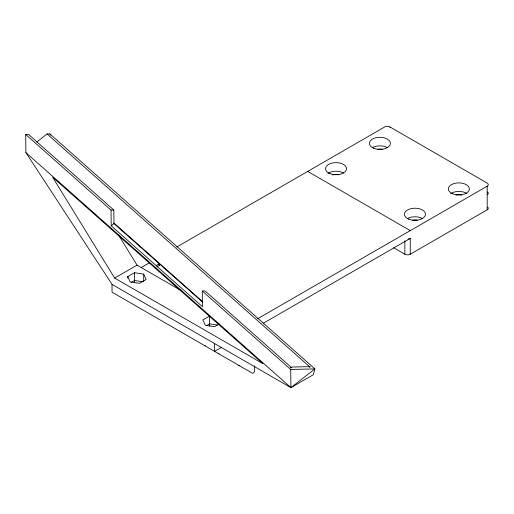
<?xml version="1.0" encoding="UTF-8"?>
<svg xmlns="http://www.w3.org/2000/svg" width="514" height="514" viewBox="0 0 514 514"><rect width="100%" height="100%" fill="white"/><g stroke="black" fill="none" stroke-linecap="round" stroke-linejoin="round"><path stroke-width="0.77" d="M156.32 265.879L157.284 266.83L160.13 264.504L202.413 301.994M157.335 266.747L202.445 306.678L202.265 291.027L205.08 290.963L290.404 366.623L290.404 367.555A0.765 0.636 -0.6 0 0 291.444 367.549L291.689 367.414M160.13 264.504L159.34 265.076M36.61 142.14L47.07 133.961L49.877 133.897L314.896 368.904L313.341 374.706L290.924 387.646L112.039 284.37L25.906 152.645L25.7 134.456L28.514 134.392L113.838 210.053L113.986 223.59L159.089 263.579L156.301 265.757L111.204 225.768L111.024 210.117L25.7 134.456M111.204 225.768L113.986 223.59M25.906 152.645L290.924 387.646L314.896 368.904L290.718 369.463L202.265 291.027M114.648 278.087L262.885 363.668L52.608 177.208L114.648 278.087L137.065 265.14L180.016 289.935M141.247 267.511L149.593 262.693M176.713 247.035L384.626 126.997A3.816 2.204 0 0 1 390.023 126.997L487.182 183.093A3.816 2.204 0 0 1 487.182 186.209L487.182 209.815L410.262 254.224A3.816 2.204 0 0 1 404.865 254.224L393.763 247.812M127.755 276.603L134.501 272.709L143.714 274.135L146.188 279.455L139.442 283.349L130.222 281.923L127.755 276.603L127.755 278.164M131.128 282.449L134.501 280.496L142.95 281.807M206.917 325.426L209.616 323.871L217.3 325.054M219.279 323.993L214.556 326.718L205.343 325.291L202.869 319.971L209.616 316.078L209.616 326.204M257.713 318.693L487.182 186.209M221.534 347.368L214.595 351.37L214.595 343.583M263.168 323.332L410.262 238.406L410.262 254.224M159.507 265.07L158.37 264.01M111.024 210.117L113.838 210.053M308.92 366.668L291.483 367.073L291.496 367.889M291.425 367.549L290.416 367.144M309.813 367.105C308.625 367.227 311.272 367.189 309.717 366.418A1.137 0.366 32.8 0 0 309.126 366.212M307.706 171.406L410.262 230.613M309.075 366.79L308.978 366.315M47.07 133.961L308.959 366.193M113.992 223.076L202.844 301.872M158.787 264.588L158.89 263.766A0.758 0.398 -50.5 0 1 159.083 263.528M118.625 235.149L137.065 265.14M49.877 133.897L50.719 135.259M290.718 369.463L290.924 387.646M404.865 240.77L404.865 254.224M390.023 126.997L390.023 127.53M254.629 365.942L254.629 370.722A1.908 1.099 -60 0 1 253.8 372.644A1.908 1.099 -60 0 1 252.329 373.158L112.039 292.164L112.039 284.37M143.714 274.135L143.714 281.145M134.501 272.709L134.501 282.835M410.262 238.406A3.816 2.204 0 0 1 407.962 239.042M487.818 207.187A3.816 2.204 0 0 1 487.182 209.815M487.625 191.973A3.816 2.204 0 0 1 487.182 194.78M412.517 220.281A5.056 2.917 0 0 1 417.426 220.281M377.462 149.368A5.056 2.917 0 0 1 382.371 149.368M332.789 175.011A5.056 2.917 0 0 1 338.899 174.85M455.995 195.089A5.056 2.917 0 0 1 461.726 195.089M407.551 218.546A10.498 6.059 0 0 1 422.399 218.546M450.797 193.611A10.498 6.059 0 0 1 466.918 193.611M327.977 173.372A10.498 6.059 0 0 1 343.455 172.967M372.496 147.634A10.498 6.059 0 0 1 387.338 147.634M239.871 365.223A1.908 1.099 -60 0 1 238.83 365.364M218.964 353.394A1.908 1.099 -60 0 1 218.142 353.42M205.266 345.678A1.908 1.099 -60 0 1 204.649 345.626M408.816 219.17A10.498 6.059 0 0 0 425.412 214.891A10.498 6.059 0 0 0 410.692 208.729A10.498 6.059 0 0 0 408.816 219.17M452.699 193.836A10.498 6.059 0 0 0 469.295 189.55A10.498 6.059 0 0 0 454.575 183.395A10.498 6.059 0 0 0 452.699 193.836M329.872 173.591A10.498 6.059 0 0 0 346.475 169.312A10.498 6.059 0 0 0 331.748 163.15A10.498 6.059 0 0 0 329.872 173.591M373.755 148.257A10.498 6.059 0 0 0 390.357 143.978A10.498 6.059 0 0 0 375.638 137.816A10.498 6.059 0 0 0 373.755 148.257"/></g></svg>
